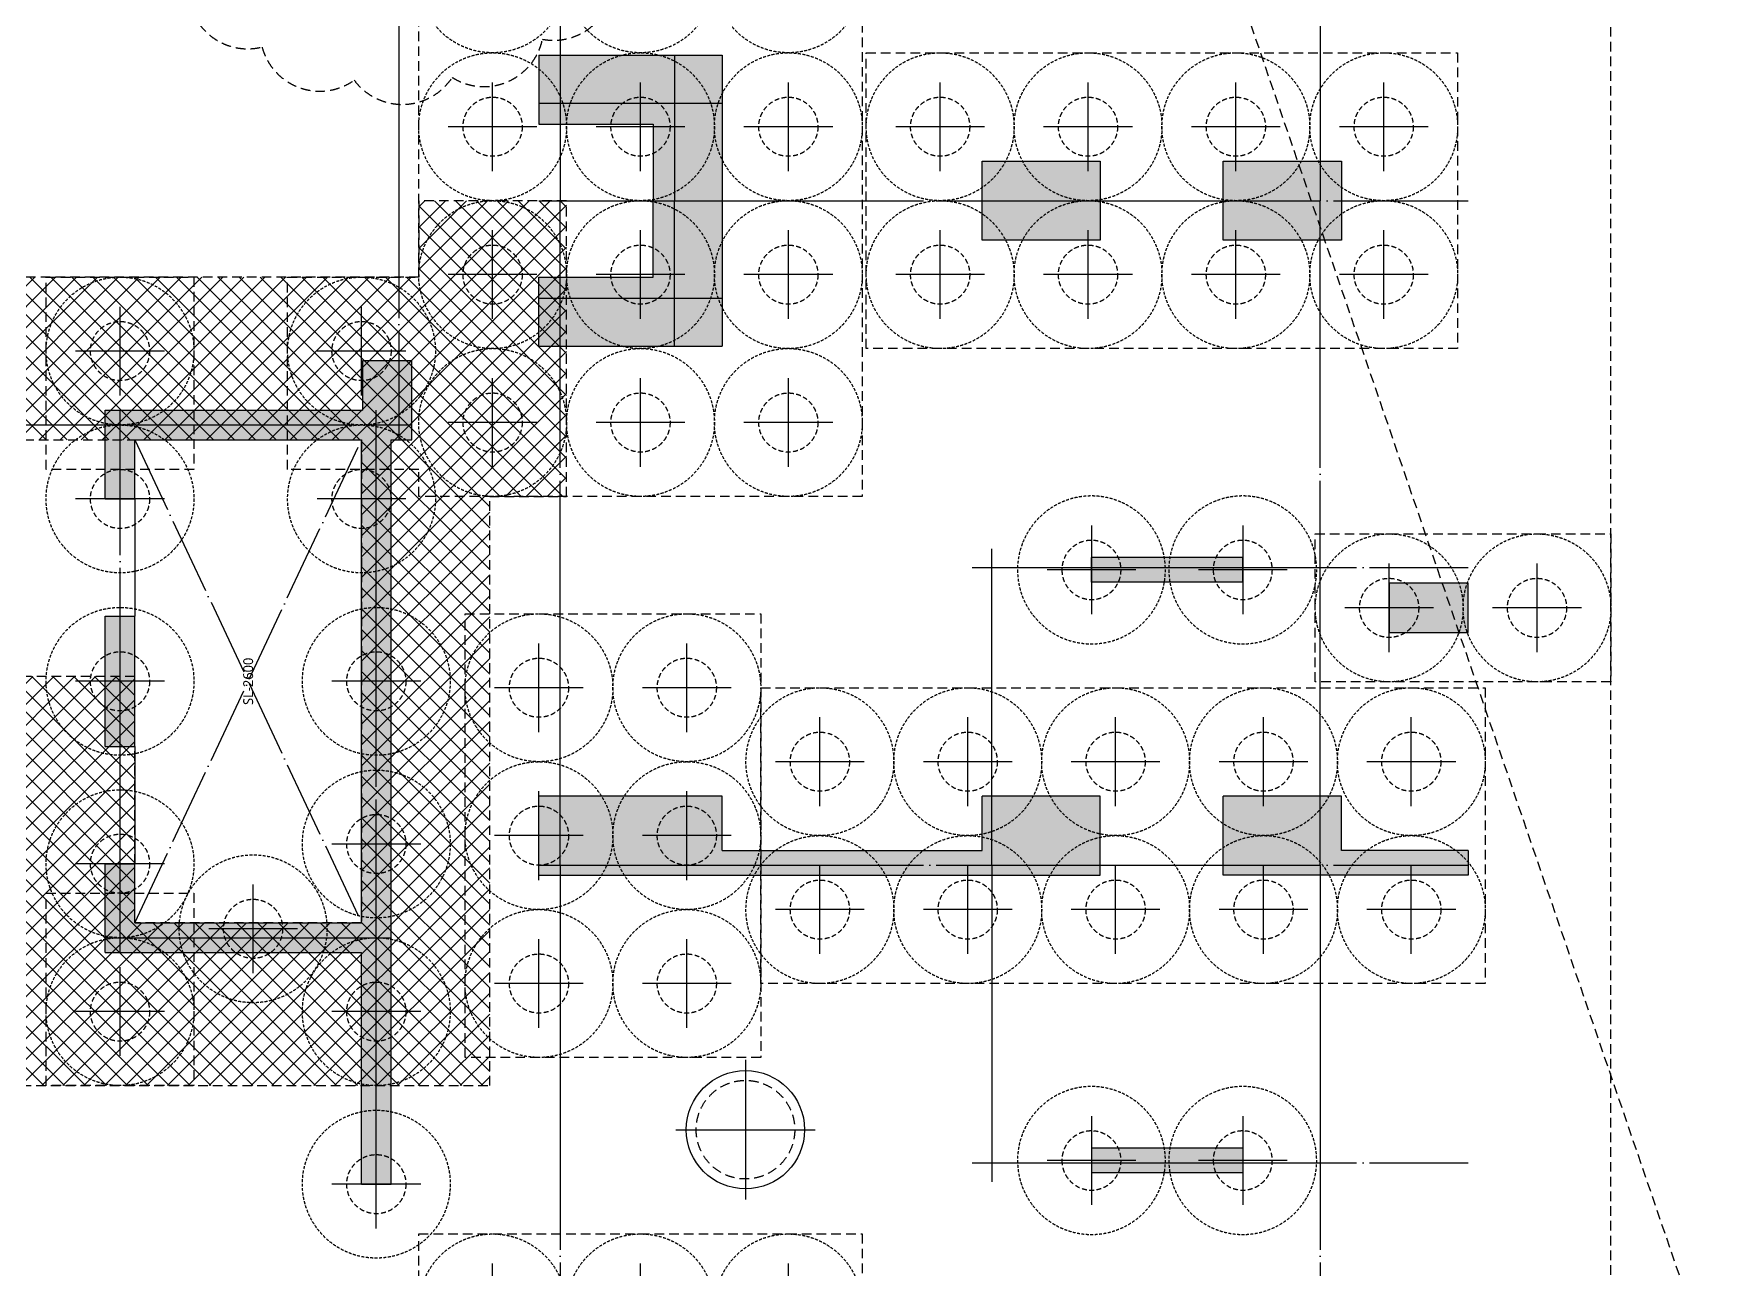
# Model space of a CAD drawing. Header units: millimetres. Extents: x 262481 to 2519995, y -394348 to 364571.
# Drawn here: x 2323045 to 2340174, y 73135 to 85655 of the extents above; entities that cross this region are included whole.
import ezdxf
from ezdxf.enums import TextEntityAlignment as Align

# ---------------------------------------------------------------- set-up
doc = ezdxf.new("R2010")
doc.units = ezdxf.units.MM
doc.header["$LTSCALE"] = 65
for name, pattern in [('XS-기초$0$CEN', [62, 60, -1, 0, -1]), ('XS-기초$0$DDOT', [14, 12, -1, 0, -1]), ('XS-기초$0$HID', [2.3, 1.5, -0.8])]:
    doc.linetypes.add(name, pattern=pattern)
doc.layers.add('XS-기초$0$0106', color=30, linetype='XS-기초$0$HID', plot=False)
doc.layers.add('XS-기초$0$DEFPOINT', color=144, linetype='Continuous', plot=False)
for name, color, linetype in [('XS-기초$0$252', 252, 'Continuous'), ('XS-기초$0$CEN', 1, 'XS-기초$0$CEN'), ('XS-기초$0$EL7', 7, 'Continuous'), ('XS-기초$0$OPEN', 9, 'XS-기초$0$DDOT'), ('XS-기초$0$PILE', 3, 'XS-기초$0$HID'), ('XS-기초$0$WALL', 11, 'Continuous'), ('XS-기초$0$기초꺽임', 4, 'XS-기초$0$HID'), ('XS-기초$0$기초꺽임-HAT', 5, 'Continuous'), ('XS-기초$0$기초연단', 3, 'Continuous'), ('XS-기초$0$보강구간', 6, 'XS-기초$0$HID'), ('XS-기초$0$집수정-주동', 21, 'Continuous')]:
    doc.layers.add(name, color=color, linetype=linetype)
doc.styles.add('XS-기초$0$맑은고딕', font='malgun.ttf')

# ---------------------------------------------------------------- blocks, each defined once
blk = doc.blocks.new('XS-기초$0$A$C762E058C')
at = {"layer": 'XS-기초$0$252'}
h = blk.add_hatch(color=256, dxfattribs=at)
h.dxf.hatch_style = 1
h.paths.add_polyline_path([(68150, -15900), (68150, -15100), (67650, -15100), (67650, -15900)])
h.paths.add_polyline_path([(60300, -15900), (60300, -15100), (59800, -15100), (59800, -15900)])
h.paths.add_polyline_path([(57590, -15900), (57340, -15900), (57340, -13415), (58140, -13415), (58140, -14615), (57590, -14615)])
h.paths.add_polyline_path([(58140, -12170), (58140, -10970), (57590, -10970), (57590, -8335), (58140, -8335), (58140, -6475), (57340, -6475), (57340, -12170)])
h.paths.add_polyline_path([(64580, -14615), (63780, -14615), (63780, -13415), (64580, -13415)])
h.paths.add_polyline_path([(68050, -13615), (67800, -13615), (67800, -12080), (68050, -12080)])
h.paths.add_polyline_path([(64580, -12170), (63780, -12170), (63780, -10970), (64580, -10970)])
h.paths.add_polyline_path([(70980, -12170), (70480, -12170), (70480, -10970), (71280, -10970), (71280, -15900), (70980, -15900), (70980, -14615), (70480, -14615), (70480, -13415), (70980, -13415)])
h.paths.add_polyline_path([(60310, -13615), (60560, -13615), (60560, -12080), (60310, -12080)])
h.paths.add_polyline_path([(50800, -12170), (50800, -10970), (50000, -10970), (50000, -12170)])
h.paths.add_polyline_path([(50800, -14615), (50800, -13415), (50000, -13415), (50000, -14615)])
h.paths.add_polyline_path([(46830, -13615), (47080, -13615), (47080, -12080), (46830, -12080)])
h.paths.add_polyline_path([(52175, -6475), (52175, -8335), (49225, -8335), (49225, -6475), (49925, -6475), (49925, -7635), (50700, -7635), (51475, -7635), (51475, -6475)])
h.paths.add_polyline_path([(63405, -6475), (63405, -7635), (64180, -7635), (64955, -7635), (64955, -6475), (65655, -6475), (65655, -8335), (62705, -8335), (62705, -6475)])
h.paths.add_polyline_path([(54570, -13615), (54320, -13615), (54320, -12080), (54570, -12080)])
h.paths.add_polyline_path([(62555, -4685), (62055, -4685), (62055, -2075), (61155, -2075), (61155, -2375), (61755, -2375), (61755, -4675), (56855, -4675), (56855, -2375), (57455, -2375), (57455, -2075), (56555, -2075), (56555, -4675), (54205, -4675), (54205, -4975), (61755, -4975), (61755, -5185), (62555, -5185)])
h.paths.add_polyline_path([(59965, -2075), (59965, -2375), (58645, -2375), (58645, -2075)], flags=17)
h.paths.add_polyline_path([(67650, -5185), (68450, -5185), (68450, -4685), (67650, -4685)])
h.paths.add_polyline_path([(80600, -5275), (80600, -4475), (80100, -4475), (80100, -5275)])
h.paths.add_polyline_path([(48285, -215), (48285, -340), (48285, -465), (51055, -465), (51055, -1885), (52105, -1885), (52105, -2375), (52405, -2375), (52405, -1585), (51355, -1585), (51355, -340), (51355, 905), (52405, 905), (52405, 1695), (52105, 1695), (52105, 1205), (51055, 1205), (51055, -215)])
h.paths.add_polyline_path([(48285, 7825), (48285, 7700), (48285, 7575), (51055, 7575), (51055, 6155), (52105, 6155), (52105, 5665), (52405, 5665), (52405, 6455), (51355, 6455), (51355, 7700), (51355, 8945), (52405, 8945), (52405, 9735), (52105, 9735), (52105, 9245), (51055, 9245), (51055, 7825)])
h.paths.add_polyline_path([(51405, 14290), (51405, 14540), (50775, 14540), (50775, 14290)])
h.paths.add_polyline_path([(52105, 13685), (52105, 14485), (52405, 14485), (52405, 13685)])
h.paths.add_polyline_path([(44765, 14270), (45065, 14270), (45065, 14670), (44765, 14670)])
h.paths.add_polyline_path([(45765, 14290), (45765, 14540), (47000, 14540), (47000, 14290)])
h.paths.add_polyline_path([(44765, 21250), (45065, 21250), (45065, 20850), (44765, 20850)])
h.paths.add_polyline_path([(45765, 21230), (45765, 20980), (47000, 20980), (47000, 21230)])
h.paths.add_polyline_path([(51405, 21230), (51405, 20980), (50775, 20980), (50775, 21230)])
h.paths.add_polyline_path([(52105, 21835), (52105, 21035), (52405, 21035), (52405, 21835)])
blk = doc.blocks.new('XS-기초$0$집수정-주동')
at = {"layer": 'XS-기초$0$집수정-주동'}
for p, q in [((0, 707), (0, -707)), ((707, 0), (-707, 0))]:
    blk.add_line(p, q, dxfattribs=at)
blk.add_circle((0, 0), 600, dxfattribs=at)
at = {"layer": 'XS-기초$0$집수정-주동', "linetype": 'XS-기초$0$HID'}
blk.add_circle((0, 0), 500, dxfattribs=at)
blk = doc.blocks.new('XS-기초$0$PILE-600')
at = {"layer": 'XS-기초$0$DEFPOINT', "color": 173, "linetype": 'XS-기초$0$HID', "ltscale": 0.3}
blk.add_circle((0, 0), 750, dxfattribs=at)
at = {"layer": 'XS-기초$0$PILE', "linetype": 'Continuous'}
for p, q in [((0, -450), (0, 450)), ((-450, 0), (450, 0))]:
    blk.add_line(p, q, dxfattribs=at)
at = {"layer": 'XS-기초$0$PILE', "ltscale": 0.5}
blk.add_circle((0, 0), 300, dxfattribs=at)

msp = doc.modelspace()

# ---------------------------------------------------------------- hatches: boundary and pattern name
at = {"layer": 'XS-기초$0$기초꺽임-HAT'}
h = msp.add_hatch(dxfattribs=at)
h.set_pattern_fill('ANSI37', color=256, scale=1200, angle=90, style=0)
h.set_pattern_definition([(135, (2519995.4, -98527.69), (-106.06602, -106.06602), []), (225, (2519995.4, -98527.69), (106.06602, -106.06602), [])])
h.paths.add_polyline_path([(2320270.4, 82837.3), (2315920.4, 82837.3), (2315920.4, 81537.3), (2326370.4, 81537.3), (2326370.4, 76637.3), (2324070.4, 76637.3), (2324070.4, 79137.3), (2315920.4, 79137.3), (2315920.4, 77837.3), (2317770.4, 77837.3), (2317770.4, 77437.3), (2319270.4, 77437.3), (2319270.4, 77837.3), (2322770.4, 77837.3), (2322770.4, 74987.3), (2327670.4, 74987.3), (2327670.4, 80962.3), (2328450.4, 80962.3), (2328450.4, 83962.3), (2326950.4, 83962.3), (2326950.4, 83187.3), (2322170.4, 83187.3), (2322170.4, 83437.3), (2320270.4, 83437.3)])

# ---------------------------------------------------------------- linework, layer by layer
at = {"layer": 'XS-기초$0$0106'}
msp.add_line((2348170.5, 48454.4), (2239870.6, 364570.9), dxfattribs=at)
msp.add_lwpolyline([(2326720.4, 90514.2, 0.5205671), (2325743.4, 90329.9, 0.5205671), (2324900.7, 89802.4, 0.5205671), (2324308.1, 89004.1, 0.5205671), (2324046.9, 88044.8, 0.5205671), (2324153.2, 87056.3, 0.5205671), (2324612.3, 86174.4, 0.5205671), (2325361.1, 85520.4, 0.5205671), (2326296.7, 85184.1, 0.5205671), (2327290.6, 85211.7, 0.5205671), (2328206, 85599.5, 0.5205671), (2328917.4, 86294.1, 0.5205671), (2329326.7, 87200.1, 0.5205671), (2329377.9, 88193, 0.5205671), (2329063.9, 89136.4, 0.5205671), (2328427.8, 89900.5, 0.5205671), (2327557.1, 90380.4, 0.5205671)], format="xyb", close=True, dxfattribs=at)
at = {"layer": 'XS-기초$0$CEN'}
for p, q in [((2326750.4, 90702.3), (2326750.4, 81537.3)), ((2328385.4, 90702.3), (2328385.4, 83962.3)), ((2336095.4, 90702.3), (2336095.4, 83962.3)), ((2329545.4, 85437.3), (2329545.4, 83962.3)), ((2328170.4, 84952.3), (2330030.4, 84952.3)), ((2328170.4, 83962.3), (2337595.4, 83962.3)), ((2328170.4, 83962.3), (2337595.4, 83962.3)), ((2328385.4, 77222.3), (2328385.4, 83962.3)), ((2329545.4, 82487.3), (2329545.4, 83962.3)), ((2336095.4, 77222.3), (2336095.4, 83962.3)), ((2328170.4, 82972.3), (2330030.4, 82972.3)), ((2323920.4, 76337.3), (2323920.4, 81837.3)), ((2326520.4, 73987.3), (2326520.4, 81837.3)), ((2318370.4, 81687.3), (2326880.4, 81687.3)), ((2332765.4, 77222.3), (2332765.4, 80432.3)), ((2332565.4, 80242.3), (2337595.4, 80242.3)), ((2328170.4, 77222.3), (2337595.4, 77222.3)), ((2328170.4, 77222.3), (2337595.4, 77222.3)), ((2328385.4, 77222.3), (2328385.4, 70482.3)), ((2332765.4, 77222.3), (2332765.4, 74012.3)), ((2336095.4, 77222.3), (2336095.4, 70507.3)), ((2323770.4, 76487.3), (2326670.4, 76487.3)), ((2332565.4, 74202.3), (2337595.4, 74202.3))]:
    msp.add_line(p, q, dxfattribs=at)
at = {"layer": 'XS-기초$0$EL7'}
for p, q in [((2324070.4, 80937.3), (2324070.4, 79747.3)), ((2324070.4, 78427.3), (2324070.4, 77237.3))]:
    msp.add_line(p, q, dxfattribs=at)
at = {"layer": 'XS-기초$0$OPEN'}
for p, q in [((2324070.4, 76637.3), (2326370.4, 81537.3)), ((2324070.4, 81537.3), (2326370.4, 76637.3))]:
    msp.add_line(p, q, dxfattribs=at)
at = {"layer": 'XS-기초$0$WALL'}
for p, q in [((2328170.4, 85437.3), (2328170.4, 84737.3)), ((2328170.4, 85437.3), (2330030.4, 85437.3)), ((2330030.4, 85437.3), (2330030.4, 82487.3)), ((2328170.4, 84737.3), (2329330.4, 84737.3)), ((2329330.4, 84737.3), (2329330.4, 83962.3)), ((2332665.4, 83562.3), (2332665.4, 84362.3)), ((2332665.4, 84362.3), (2333865.4, 84362.3)), ((2333865.4, 84362.3), (2333865.4, 83562.3)), ((2335110.4, 83562.3), (2335110.4, 84362.3)), ((2335110.4, 84362.3), (2336310.4, 84362.3)), ((2336310.4, 84362.3), (2336310.4, 83562.3)), ((2329330.4, 83187.3), (2329330.4, 83962.3)), ((2333865.4, 83562.3), (2332665.4, 83562.3)), ((2336310.4, 83562.3), (2335110.4, 83562.3)), ((2328170.4, 82487.3), (2328170.4, 83187.3)), ((2328170.4, 83187.3), (2329330.4, 83187.3)), ((2328170.4, 82487.3), (2330030.4, 82487.3)), ((2326880.4, 82337.3), (2326380.4, 82337.3)), ((2326380.4, 82337.3), (2326380.4, 81837.3)), ((2326880.4, 81537.3), (2326880.4, 82337.3)), ((2323770.4, 81837.3), (2326380.4, 81837.3)), ((2323770.4, 80937.3), (2323770.4, 81837.3)), ((2324070.4, 81537.3), (2326370.4, 81537.3)), ((2324070.4, 80937.3), (2324070.4, 81537.3)), ((2326370.4, 76637.3), (2326370.4, 81537.3)), ((2326670.4, 73987.3), (2326670.4, 81537.3)), ((2326670.4, 81537.3), (2326880.4, 81537.3)), ((2323770.4, 80937.3), (2324070.4, 80937.3)), ((2335310.4, 80342.3), (2333775.4, 80342.3)), ((2333775.4, 80092.3), (2333775.4, 80342.3)), ((2335310.4, 80092.3), (2335310.4, 80342.3)), ((2335310.4, 80092.3), (2333775.4, 80092.3)), ((2336795.4, 80082.3), (2336795.4, 79582.3)), ((2337595.4, 80082.3), (2336795.4, 80082.3)), ((2337595.4, 79582.3), (2337595.4, 80082.3)), ((2323770.4, 78427.3), (2323770.4, 79747.3)), ((2323770.4, 79747.3), (2324070.4, 79747.3)), ((2324070.4, 78427.3), (2324070.4, 79747.3)), ((2336795.4, 79582.3), (2337595.4, 79582.3)), ((2323770.4, 78427.3), (2324070.4, 78427.3)), ((2330030.4, 77922.3), (2328170.4, 77922.3)), ((2328170.4, 77122.3), (2328170.4, 77922.3)), ((2330030.4, 77372.3), (2330030.4, 77922.3)), ((2332665.4, 77372.3), (2332665.4, 77922.3)), ((2333865.4, 77922.3), (2332665.4, 77922.3)), ((2333865.4, 77122.3), (2333865.4, 77922.3)), ((2335110.4, 77122.3), (2335110.4, 77922.3)), ((2336310.4, 77922.3), (2335110.4, 77922.3)), ((2336310.4, 77372.3), (2336310.4, 77922.3)), ((2330030.4, 77372.3), (2332665.4, 77372.3)), ((2337595.4, 77372.3), (2336310.4, 77372.3)), ((2337595.4, 77372.3), (2337595.4, 77122.3)), ((2323770.4, 76337.3), (2323770.4, 77237.3)), ((2323770.4, 77237.3), (2324070.4, 77237.3)), ((2324070.4, 76637.3), (2324070.4, 77237.3)), ((2328170.4, 77122.3), (2333865.4, 77122.3)), ((2337595.4, 77122.3), (2335110.4, 77122.3)), ((2324070.4, 76637.3), (2326370.4, 76637.3)), ((2323770.4, 76337.3), (2326370.4, 76337.3)), ((2326370.4, 73987.3), (2326370.4, 76337.3)), ((2335310.4, 74352.3), (2333775.4, 74352.3)), ((2333775.4, 74352.3), (2333775.4, 74102.3)), ((2335310.4, 74352.3), (2335310.4, 74102.3)), ((2335310.4, 74102.3), (2333775.4, 74102.3)), ((2326370.4, 73987.3), (2326670.4, 73987.3))]:
    msp.add_line(p, q, dxfattribs=at)
at = {"layer": 'XS-기초$0$기초꺽임'}
msp.add_lwpolyline([(2320270.4, 82837.3), (2315920.4, 82837.3), (2315920.4, 81537.3), (2326370.4, 81537.3), (2326370.4, 76637.3), (2324070.4, 76637.3), (2324070.4, 79137.3), (2315920.4, 79137.3), (2315920.4, 77837.3), (2317770.4, 77837.3), (2317770.4, 77437.3), (2319270.4, 77437.3), (2319270.4, 77837.3), (2322770.4, 77837.3), (2322770.4, 74987.3), (2327670.4, 74987.3), (2327670.4, 80962.3), (2328450.4, 80962.3), (2328450.4, 83962.3), (2326950.4, 83962.3), (2326950.4, 83187.3), (2322170.4, 83187.3), (2322170.4, 83437.3), (2320270.4, 83437.3)], close=True, dxfattribs=at)
at = {"layer": 'XS-기초$0$기초연단', "linetype": 'XS-기초$0$HID'}
msp.add_line((2339045.4, 61257.3), (2339045.4, 92412.3), dxfattribs=at)
at = {"layer": 'XS-기초$0$보강구간', "color": 7}
msp.add_lwpolyline([(2326950.4, 83187.3), (2326950.4, 86962.3), (2331450.4, 86962.3), (2331450.4, 80962.3), (2326950.4, 80962.3), (2326950.4, 81237.3), (2325620.4, 81237.3), (2325620.4, 83187.3), (2326950.4, 83187.3)], dxfattribs=at)
at = {"layer": 'XS-기초$0$보강구간'}
for points in [[(2337490.4, 85462.3), (2337490.4, 82462.3), (2331490.4, 82462.3), (2331490.4, 85462.3)], [(2336045.4, 80582.3), (2339045.4, 80582.3), (2339045.4, 79082.3), (2336045.4, 79082.3)], [(2330420.4, 79772.3), (2330420.4, 75272.3), (2327420.4, 75272.3), (2327420.4, 79772.3)], [(2337770.4, 79022.3), (2337770.4, 76022.3), (2330420.4, 76022.3), (2330420.4, 79022.3)]]:
    msp.add_lwpolyline(points, close=True, dxfattribs=at)
at = {"layer": 'XS-기초$0$보강구간', "color": 7}
for points in [[(2324670.4, 83187.3), (2324670.4, 81237.3), (2323170.4, 81237.3), (2323170.4, 83187.3)], [(2324670.4, 76937.3), (2324670.4, 74987.3), (2323170.4, 74987.3), (2323170.4, 76937.3)], [(2331450.4, 73482.3), (2331450.4, 67482.3), (2326950.4, 67482.3), (2326950.4, 73482.3)]]:
    msp.add_lwpolyline(points, close=True, dxfattribs=at)

# ---------------------------------------------------------------- block references
at = {"layer": 'XS-기초$0$252', "rotation": 90}
msp.add_blockref('XS-기초$0$A$C762E058C', (2321695.4, 19782.3), dxfattribs=at)
at = {"layer": 'XS-기초$0$PILE', "rotation": 90}
for p in [(2327700.4, 86212.3), (2329200.4, 86212.3), (2330700.4, 86212.3), (2327700.4, 84712.3), (2329200.4, 84712.3), (2330700.4, 84712.3), (2332240.4, 84712.3), (2333740.4, 84712.3), (2335240.4, 84712.3), (2336740.4, 84712.3), (2327700.4, 83212.3), (2329200.4, 83212.3), (2330700.4, 83212.3), (2332240.4, 83212.3), (2333740.4, 83212.3), (2335240.4, 83212.3), (2336740.4, 83212.3), (2323920.4, 82437.3), (2326370.4, 82437.3), (2327700.4, 81712.3), (2329200.4, 81712.3), (2330700.4, 81712.3), (2323920.4, 80937.3), (2326370.4, 80937.3), (2336795.4, 79832.3), (2338295.4, 79832.3), (2323920.4, 79087.3), (2326520.4, 79087.3), (2328170.4, 79022.3), (2329670.4, 79022.3), (2331020.4, 78272.3), (2332520.4, 78272.3), (2334020.4, 78272.3), (2335520.4, 78272.3), (2337020.4, 78272.3), (2326520.4, 77437.3), (2328170.4, 77522.3), (2329670.4, 77522.3), (2323920.4, 77237.3), (2331020.4, 76772.3), (2332520.4, 76772.3), (2334020.4, 76772.3), (2335520.4, 76772.3), (2337020.4, 76772.3), (2325270.4, 76577.3), (2328170.4, 76022.3), (2329670.4, 76022.3), (2323920.4, 75737.3), (2326520.4, 75737.3), (2326520.4, 73987.3), (2327700.4, 72732.3), (2329200.4, 72732.3), (2330700.4, 72732.3)]:
    msp.add_blockref('XS-기초$0$PILE-600', p, dxfattribs=at)
at = {"layer": 'XS-기초$0$PILE', "xscale": -1, "rotation": 90}
for p in [(2333775.4, 80217.3), (2335310.4, 80217.3), (2333775.4, 74227.3), (2335310.4, 74227.3)]:
    msp.add_blockref('XS-기초$0$PILE-600', p, dxfattribs=at)
at = {"layer": 'XS-기초$0$집수정-주동', "rotation": 90}
msp.add_blockref('XS-기초$0$집수정-주동', (2330265.4, 74539.8), dxfattribs=at)

# ---------------------------------------------------------------- texts
at = {"layer": 'XS-기초$0$DEFPOINT', "color": 2, "style": 'XS-기초$0$맑은고딕'}
msp.add_text('SL-2600', height=100, rotation=90, dxfattribs=at).set_placement((2325220.4, 79087.3), align=Align.MIDDLE_CENTER)

doc.saveas('drawing.dxf')
